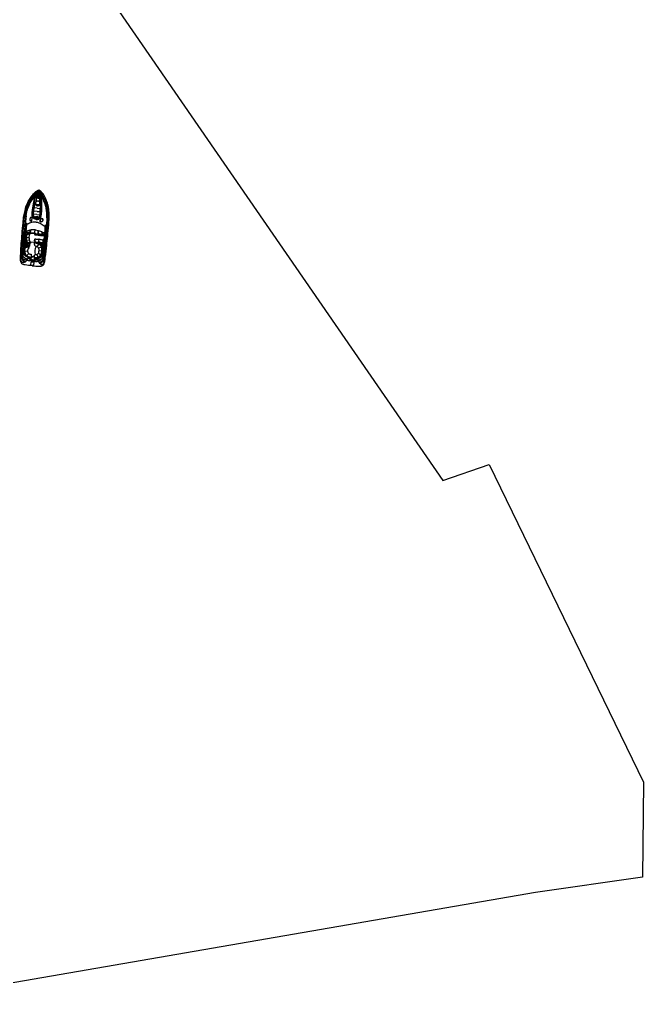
# Model space of a CAD drawing. Header units: metres. Extents: x 280204 to 282207, y 2050748 to 2054482.
# Drawn here: x 281659 to 282207, y 2050822 to 2051682 of the extents above; entities that cross this region are included whole.
import ezdxf

# ---------------------------------------------------------------- set-up
doc = ezdxf.new("R2010")
doc.units = ezdxf.units.M
doc.header["$MEASUREMENT"] = 0
doc.layers.add('village', color=3, linetype='Continuous')

msp = doc.modelspace()

# ---------------------------------------------------------------- linework, layer by layer
at = {"color": 32, "true_color": 0xcd6928}
for p, q in [((281674.48, 2051512.97), (281671.68, 2051513.23)), ((281674.73, 2051515.69), (281672.05, 2051515.93)), ((281674.48, 2051512.97), (281677.28, 2051512.72)), ((281674.73, 2051515.69), (281677.41, 2051515.45)), ((281674.24, 2051510.26), (281671.43, 2051510.51)), ((281674.24, 2051510.26), (281677.04, 2051510)), ((281668.77, 2051493.54), (281664.48, 2051493.92)), ((281668.81, 2051494.05), (281664.52, 2051494.44)), ((281664.84, 2051489.9), (281667.68, 2051489.93)), ((281665.02, 2051487.5), (281667.89, 2051488.06)), ((281673.08, 2051485.54), (281680.22, 2051484.89)), ((281673.51, 2051493.38), (281673.41, 2051492.31)), ((281673.41, 2051492.31), (281675.71, 2051492.76)), ((281673.41, 2051492.31), (281675.62, 2051492.11)), ((281676.74, 2051492.39), (281675.83, 2051492.15)), ((281676.78, 2051492.24), (281675.97, 2051492.03)), ((281676.12, 2051492.07), (281677.68, 2051491.93)), ((281676.2, 2051486.24), (281676.43, 2051488.75)), ((281677.06, 2051492.22), (281677.85, 2051491.85)), ((281677.13, 2051492.35), (281678.01, 2051491.94)), ((281678.12, 2051492.63), (281680.83, 2051491.64)), ((281678.19, 2051491.88), (281680.83, 2051491.64)), ((281663.52, 2051478.35), (281666.22, 2051477.95)), ((281674.62, 2051481.86), (281676.47, 2051484.44)), ((281675.82, 2051480.66), (281678.91, 2051482.1)), ((281676.26, 2051478.5), (281679.32, 2051478.24)), ((281663.35, 2051469), (281663.31, 2051468.93)), ((281665.37, 2051474.05), (281667.24, 2051475.89)), ((281669.18, 2051473.53), (281670.9, 2051473.38)), ((281669.18, 2051473.01), (281670.86, 2051472.86)), ((281672.14, 2051472.74), (281670.86, 2051472.86)), ((281672.18, 2051473.26), (281670.9, 2051473.38)), ((281674.33, 2051475.08), (281675.49, 2051472.2)), ((281675.69, 2051476.09), (281678.31, 2051474.31)), ((281677.55, 2051467.71), (281677.58, 2051467.64))]:
    msp.add_line(p, q, dxfattribs=at)
for points in [[(281670.16, 2051465.14, -0.01736), (281663.91, 2051465.86, -0.12634), (281661.04, 2051466.97, -0.172899), (281659.9, 2051470.91, -0.013884), (281660.08, 2051474.31, -0.008973), (281660.29, 2051479.18, -0.01509), (281660.64, 2051484.73, 0.002245), (281661.36, 2051493.29, -0.003342), (281662.2, 2051502.78, -0.016984), (281662.96, 2051509.11, -0.024546), (281663.92, 2051513.83, -0.067942), (281665.85, 2051519.7, -0.033948), (281667.88, 2051523.46, -0.022001), (281670.05, 2051526.78, -0.042872), (281672.67, 2051529.65, -0.059514), (281674.49, 2051530.98, -0.046364), (281675.5, 2051531.46, -0.104882), (281676.16, 2051531.57, -0.104882)], [(281661.02, 2051479.45, 0.006425), (281661.42, 2051484.69, 0.002217), (281662.14, 2051493.23, -0.003368), (281662.95, 2051502.79, -0.024633), (281663.6, 2051508.81, -0.015037), (281664.45, 2051512.72, -0.025439), (281665.02, 2051514.88, -0.013843), (281666.49, 2051519.28, -0.040266), (281668.51, 2051523.13, -0.016729), (281670.89, 2051526.43, -0.029739), (281673.82, 2051529.37, 0.01525), (281675.36, 2051530.56, -0.132389), (281675.68, 2051530.72, -0.028442), (281675.82, 2051530.75, -0.028442)], [(281661.1, 2051479.45, 0.006424), (281661.5, 2051484.68, 0.002217), (281662.21, 2051493.22, -0.003368), (281663.02, 2051502.79, -0.024633), (281663.67, 2051508.8, -0.015038), (281664.52, 2051512.7, -0.025461), (281665.1, 2051514.85, -0.013839), (281666.56, 2051519.25, -0.040238), (281668.58, 2051523.09, -0.016715), (281670.95, 2051526.38, -0.029693), (281673.87, 2051529.31, 0.015234), (281675.41, 2051530.5, -0.134036), (281675.7, 2051530.65, -0.024879), (281675.81, 2051530.67, -0.024879)], [(281664.59, 2051509.06, -0.031596), (281665.27, 2051512.53, -0.004928), (281665.91, 2051514.8, -0.02844), (281667.35, 2051518.63, -0.042875), (281669.32, 2051522.26, -0.035347), (281671.66, 2051525.64, -0.024093), (281674.19, 2051528.5, -0.079837), (281675.74, 2051529.85)], [(281664.67, 2051509.05, -0.031592), (281665.34, 2051512.51, -0.004926), (281665.98, 2051514.77, -0.028436), (281667.42, 2051518.6, -0.042895), (281669.38, 2051522.21, -0.035363), (281671.72, 2051525.59, -0.024111), (281674.25, 2051528.45, -0.077658), (281675.73, 2051529.75, -0.077658)], [(281664.74, 2051509.04, -0.031588), (281665.42, 2051512.49, -0.004924), (281666.06, 2051514.75, -0.028433), (281667.49, 2051518.57, -0.042917), (281669.45, 2051522.17, -0.035379), (281671.78, 2051525.55, -0.02413), (281674.31, 2051528.4, -0.075408), (281675.72, 2051529.65, -0.075408)], [(281664.9, 2051509.02, -0.031581), (281665.56, 2051512.45, -0.00492), (281666.2, 2051514.71, -0.028426), (281667.63, 2051518.51, -0.042959), (281669.58, 2051522.09, -0.035411), (281671.9, 2051525.45, -0.028829), (281674.02, 2051527.85, -0.092336), (281675.66, 2051528.94, -0.080328)], [(281670.16, 2051465.14, 0.01736), (281676.43, 2051464.73, 0.12634), (281679.46, 2051465.3, 0.172899), (281681.28, 2051468.97, 0.013884), (281681.72, 2051472.36, 0.008973), (281682.38, 2051477.18, 0.01509), (281683.03, 2051482.71, -0.002245), (281683.86, 2051491.25, 0.003342), (281684.74, 2051500.74, 0.016984), (281685.12, 2051507.11, 0.024546), (281685.03, 2051511.92, 0.067942), (281684.18, 2051518.04, 0.033948), (281682.86, 2051522.1, 0.022001), (281681.32, 2051525.76, 0.042872), (281679.26, 2051529.06, 0.059514), (281677.71, 2051530.69, 0.046364), (281676.8, 2051531.34, 0.104882), (281676.16, 2051531.57, 0.104882)], [(281683.2, 2051507.37, 0.031581), (281683.16, 2051510.86, 0.00492), (281682.94, 2051513.19, 0.028426), (281682.22, 2051517.19, 0.042959), (281680.94, 2051521.07, 0.035411), (281679.26, 2051524.78, 0.028829), (281677.6, 2051527.52, 0.092336), (281676.19, 2051528.89, 0.080328)], [(281683.43, 2051507.36, 0.031592), (281683.39, 2051510.88, 0.004926), (281683.17, 2051513.22, 0.028436), (281682.44, 2051517.24, 0.042895), (281681.16, 2051521.15, 0.035363), (281679.47, 2051524.89, 0.024111), (281677.49, 2051528.16, 0.077658), (281676.26, 2051529.7, 0.077658)], [(281683.36, 2051507.36, 0.031588), (281683.31, 2051510.87, 0.004924), (281683.09, 2051513.21, 0.028433), (281682.37, 2051517.23, 0.042917), (281681.09, 2051521.12, 0.035379), (281679.4, 2051524.86, 0.02413), (281677.42, 2051528.12, 0.075408), (281676.26, 2051529.61, 0.075408)], [(281683.51, 2051507.35, 0.031596), (281683.47, 2051510.89, 0.004928), (281683.24, 2051513.23, 0.02844), (281682.52, 2051517.26, 0.042875), (281681.23, 2051521.18, 0.035347), (281679.53, 2051524.93, 0.024093), (281677.55, 2051528.2, 0.079837), (281676.27, 2051529.8)], [(281681.64, 2051477.59, -0.006424), (281682.18, 2051482.81, -0.002217), (281683.01, 2051491.34, 0.003368), (281683.93, 2051500.9, 0.024633), (281684.37, 2051506.93, 0.015038), (281684.23, 2051510.92, 0.025461), (281684.05, 2051513.14, 0.013839), (281683.4, 2051517.73, 0.040238), (281682.1, 2051521.87, 0.016715), (281680.36, 2051525.53, 0.029693), (281678.02, 2051528.93, -0.015234), (281676.71, 2051530.39, 0.134036), (281676.46, 2051530.58, 0.024879), (281676.35, 2051530.63, 0.024879)], [(281681.71, 2051477.58, -0.006425), (281682.26, 2051482.81, -0.002217), (281683.08, 2051491.33, 0.003368), (281684, 2051500.89, 0.024633), (281684.44, 2051506.92, 0.015037), (281684.31, 2051510.92, 0.025439), (281684.13, 2051513.15, 0.013843), (281683.47, 2051517.75, 0.040266), (281682.18, 2051521.9, 0.016729), (281680.43, 2051525.57, 0.029739), (281678.07, 2051528.99, -0.01525), (281676.77, 2051530.43, 0.132389), (281676.49, 2051530.65, 0.028442), (281676.36, 2051530.7, 0.028442)], [(281673.03, 2051525.22), (281673.64, 2051525.12, 0.382221), (281674.25, 2051525.42), (281674.91, 2051527.71, 0.786544), (281674.6, 2051528.01), (281672.67, 2051526.3, 0.616464), (281673.03, 2051525.22, 3.844907)], [(281678.1, 2051524.76), (281677.48, 2051524.77, -0.382221), (281676.95, 2051525.18), (281676.7, 2051527.55, -0.786544), (281677.06, 2051527.79), (281678.65, 2051525.75, -0.616464), (281678.1, 2051524.76, -3.844907)], [(281664.59, 2051509.06), (281664.28, 2051506.82), (281663.99, 2051504.21), (281663.63, 2051499.95), (281663.1, 2051494.11), (281662.36, 2051484.73, -0.002601), (281662.02, 2051479.63, 0.004411), (281661.72, 2051475.3, 0.013009), (281661.65, 2051472.31, 0.113396), (281662.07, 2051470.67, 0.146005), (281662.79, 2051469.93, 1.595219)], [(281664.67, 2051509.05), (281664.36, 2051506.81), (281664.07, 2051504.2), (281663.71, 2051499.95), (281663.18, 2051494.1), (281662.44, 2051484.73, -0.002601), (281662.09, 2051479.63, 0.004411), (281661.79, 2051475.3, 0.013003), (281661.72, 2051472.31, 0.113337), (281662.14, 2051470.71, 0.144821), (281662.81, 2051470, 0.138987)], [(281664.74, 2051509.04), (281664.43, 2051506.8), (281664.14, 2051504.19), (281663.79, 2051499.94), (281663.26, 2051494.1), (281662.52, 2051484.72, -0.002601), (281662.17, 2051479.62, 0.00441), (281661.87, 2051475.29, 0.012997), (281661.8, 2051472.31, 0.113276), (281662.21, 2051470.74, 0.142458), (281662.84, 2051470.08, 0.142458)], [(281664.9, 2051509.02), (281664.58, 2051506.78), (281664.3, 2051504.18), (281663.94, 2051499.93), (281663.41, 2051494.08), (281662.67, 2051484.71, -0.002601), (281662.32, 2051479.61, 0.00441), (281662.02, 2051475.28, 0.002867), (281661.99, 2051474.63, 0.002867)], [(281669.3, 2051471.98), (281667.91, 2051472.1, -0.202722), (281663.34, 2051474.56, -0.178768), (281662.58, 2051476.97, 0.010028), (281662.91, 2051481.73, -0.005356), (281663.55, 2051489.58, -0.016605), (281664.23, 2051495.92, 0.018921), (281664.9, 2051502.5, -0.925873), (281665.16, 2051502.51, -0.041202), (281665.17, 2051501.33, -0.024461), (281664.83, 2051497.56, 0.012888), (281664.22, 2051490.28, -0.019359), (281663.75, 2051486.03, 0.002375), (281663.21, 2051481.12, -0.006386), (281662.95, 2051477.98, -0.013656), (281662.82, 2051476.72, -0.862706), (281662.58, 2051476.72, 0.648089)], [(281662.65, 2051476.73, -0.016488), (281662.66, 2051476.96, 0.010023), (281662.99, 2051481.73, -0.005356), (281663.63, 2051489.58, -0.016607), (281664.3, 2051495.91, 0.018921), (281664.98, 2051502.49, 0.01143), (281664.98, 2051502.5, -0.913283), (281665.08, 2051502.5, -0.041174), (281665.09, 2051501.34, -0.024478), (281664.76, 2051497.57, 0.012889), (281664.14, 2051490.28, -0.019362), (281663.67, 2051486.04, 0.002377), (281663.13, 2051481.12, -0.006391), (281662.87, 2051477.99, -0.013664), (281662.74, 2051476.73, 0.000701), (281662.74, 2051476.73, -0.819976), (281662.65, 2051476.73, -0.819976)], [(281673.63, 2051503.59, 0.096403), (281668.88, 2051502.83, 0.040538), (281665.16, 2051501.24, 1.92312)], [(281670.02, 2051504.29), (281670.32, 2051507.65, 0.483063), (281668.06, 2051506.2, 0.50024), (281670.02, 2051504.29, 0.418424)], [(281673.63, 2051503.59, -0.096403), (281678.18, 2051501.98, -0.040538), (281681.55, 2051499.75, -1.92312)], [(281677.31, 2051503.63), (281677.62, 2051506.99, -0.483063), (281679.58, 2051505.15, -0.50024), (281677.31, 2051503.63, -0.418424)], [(281683.36, 2051507.36), (281683.26, 2051505.09), (281683.08, 2051502.48), (281682.67, 2051498.23), (281682.14, 2051492.39), (281681.19, 2051483.03, 0.002601), (281680.61, 2051477.95, -0.00441), (281680.13, 2051473.64, -0.012997), (281679.66, 2051470.7, -0.113276), (281678.98, 2051469.22, -0.142458), (281678.25, 2051468.68, -0.142458)], [(281683.43, 2051507.35), (281683.34, 2051505.09), (281683.16, 2051502.48), (281682.74, 2051498.23), (281682.22, 2051492.38), (281681.26, 2051483.02, 0.002601), (281680.69, 2051477.95, -0.004411), (281680.21, 2051473.63, -0.013003), (281679.74, 2051470.68, -0.113337), (281679.05, 2051469.18, -0.144821), (281678.26, 2051468.61, -0.138987)], [(281683.51, 2051507.35), (281683.41, 2051505.09), (281683.23, 2051502.47), (281682.82, 2051498.22), (281682.29, 2051492.38), (281681.34, 2051483.02, 0.002601), (281680.77, 2051477.94, -0.004411), (281680.28, 2051473.62, -0.013009), (281679.81, 2051470.67, -0.113396), (281679.11, 2051469.13, -0.146005), (281678.27, 2051468.53, -1.595219)], [(281683.2, 2051507.36), (281683.11, 2051505.1), (281682.93, 2051502.49), (281682.52, 2051498.25), (281681.99, 2051492.4), (281681.03, 2051483.05, 0.002601), (281680.46, 2051477.97, -0.00441), (281679.98, 2051473.66, -0.002867), (281679.89, 2051473.01, -0.002867)], [(281673.02, 2051496.75, 0.033687), (281668.24, 2051496.46, 0.051879), (281664.6, 2051495.25, 1.92312)], [(281672.1, 2051471.72), (281673.62, 2051471.58, 0.202722), (281678.56, 2051473.18, 0.178768), (281679.73, 2051475.42, -0.010028), (281680.26, 2051480.16, 0.005356), (281681.04, 2051488, 0.016605), (281681.51, 2051494.36, -0.018921), (281682.03, 2051500.95, 0.925873), (281681.78, 2051501.01, 0.041202), (281681.56, 2051499.85, 0.024461), (281681.21, 2051496.07, -0.012888), (281680.51, 2051488.81, 0.019359), (281680.21, 2051484.54, -0.002375), (281679.86, 2051479.61, 0.006386), (281679.55, 2051476.48, 0.013656), (281679.45, 2051475.22, 0.862706), (281679.69, 2051475.17, -0.648089)], [(281672.38, 2051494.53), (281672.29, 2051493.57, 0.545737), (281673.44, 2051492.67, 0.282905)], [(281672.58, 2051496.74), (281672.38, 2051494.53, 0.462925), (281673.51, 2051493.38), (281675.3, 2051493.32)], [(281673.02, 2051496.75, -0.033687), (281677.66, 2051495.61, -0.051879), (281681.03, 2051493.76, -1.92312)], [(281679.62, 2051475.19, 0.016488), (281679.65, 2051475.43, -0.010023), (281680.19, 2051480.17, 0.005356), (281680.96, 2051488.01, 0.016607), (281681.44, 2051494.36, -0.018921), (281681.95, 2051500.96, -0.01143), (281681.95, 2051500.96, 0.913283), (281681.85, 2051500.99, 0.041174), (281681.64, 2051499.84, 0.024478), (281681.29, 2051496.07, -0.012889), (281680.59, 2051488.8, 0.019362), (281680.28, 2051484.54, -0.002377), (281679.94, 2051479.6, 0.006391), (281679.63, 2051476.47, 0.013664), (281679.53, 2051475.22, -0.000701), (281679.53, 2051475.22, 0.819976), (281679.62, 2051475.19, 0.819976)], [(281672.28, 2051485.57), (281669.17, 2051485.86, 0.158322), (281667.82, 2051482.61, -0.417676), (281666.97, 2051481.81), (281663.32, 2051482.14)], [(281663.67, 2051485.33), (281666.92, 2051485.04, -0.406088), (281667.93, 2051483.32)], [(281672.1, 2051471.72), (281672.11, 2051472.34), (281672.26, 2051474.18, -0.448043), (281673.21, 2051474.98, 0.025561), (281674.16, 2051475.05, 0.15676), (281675.15, 2051475.53, 0.144288), (281675.71, 2051476.13, 0.079427), (281676.18, 2051477.61, 0.054179), (281676.25, 2051479.35, 0.127294), (281675.81, 2051480.69, -0.025195), (281675.25, 2051481.46, 0.112656), (281674.62, 2051481.86, 0.061652), (281673.71, 2051482.09, -0.222278), (281673.04, 2051482.46, -0.049109), (281672.61, 2051483.06, -0.09997), (281672.31, 2051483.79, -0.045992), (281672.26, 2051484.96), (281672.28, 2051485.57)], [(281672.41, 2051486.33, -0.164009), (281672.4, 2051488.56, -0.407559), (281673.15, 2051488.8, 0.20466), (281676.04, 2051488.66, -0.28657), (281676.8, 2051488.62, 0.198759), (281679.75, 2051488.15, -0.45148), (281680.47, 2051487.95, -1.463971)], [(281672.28, 2051485.57, -0.291269), (281672.42, 2051486.34, -0.299867), (281672.93, 2051486.36, 0.273478), (281675.81, 2051486.15, -0.28657), (281676.57, 2051486.11, 0.198759), (281679.53, 2051485.64, -0.45148), (281680.24, 2051485.43, -1.463971)], [(281672.29, 2051493.57), (281672.26, 2051493.22, 0.516839), (281673.41, 2051492.31, 0.282905)], [(281661.02, 2051479.45, -0.002942), (281660.73, 2051475.65, 0.002013), (281660.56, 2051473.22, 0.130442), (281660.84, 2051471.46, 0.261246), (281662.7, 2051469.55, 0.209197)], [(281661.1, 2051479.45, -0.002941), (281660.81, 2051475.64, 0.002014), (281660.64, 2051473.22, 0.130992), (281660.91, 2051471.49, 0.261832), (281662.72, 2051469.63, 0.261832)], [(281666.11, 2051471.07, -0.043334), (281664.41, 2051471.67, -0.18333), (281662.26, 2051473.65, -0.123985), (281661.97, 2051475.78, 0.015377), (281662, 2051477.3)], [(281681.64, 2051477.59, 0.002941), (281681.24, 2051473.79, -0.002014), (281680.97, 2051471.38, -0.130992), (281680.39, 2051469.72, -0.261832), (281678.28, 2051468.22, -0.261832)], [(281681.71, 2051477.58, 0.002942), (281681.31, 2051473.79, -0.002013), (281681.04, 2051471.37, -0.130442), (281680.46, 2051469.69, -0.261246), (281678.28, 2051468.15, -0.209197)], [(281662.88, 2051467.65, -0.164393), (281661.7, 2051467.91, -0.188684), (281660.44, 2051469.34, -0.10758), (281659.97, 2051472.81)], [(281666.09, 2051470.99, -0.043195), (281664.38, 2051471.6, -0.183415), (281662.19, 2051473.62, -0.094511), (281661.87, 2051475.26)], [(281675.2, 2051470.25, 0.043334), (281676.98, 2051470.54, 0.18333), (281679.45, 2051472.1, 0.123985), (281680.12, 2051474.14, -0.015377), (281680.36, 2051475.64)], [(281675.21, 2051470.17, 0.043195), (281677, 2051470.46, 0.183415), (281679.51, 2051472.05, 0.094511), (281680.13, 2051473.61)], [(281677.77, 2051466.31, 0.164393), (281678.98, 2051466.35, 0.188684), (281680.47, 2051467.53, 0.10758), (281681.55, 2051470.86)]]:
    msp.add_lwpolyline(points, format="xyb", dxfattribs=at)
for points in [[(281675.45, 2051526.7), (281675.88, 2051531.37)], [(281675.88, 2051531.37), (281675.45, 2051526.66)], [(281676.41, 2051531.32), (281675.99, 2051526.62)], [(281675.99, 2051526.65), (281676.41, 2051531.32)], [(281663.12, 2051505), (281662.98, 2051505.01), (281662.85, 2051503.55), (281663, 2051503.54)], [(281663.07, 2051503.53), (281663.17, 2051503.53), (281663.3, 2051504.98), (281663.19, 2051504.99)], [(281684.01, 2051501.64), (281683.91, 2051501.65), (281684.05, 2051503.11), (281684.16, 2051503.1)], [(281684.23, 2051503.09), (281684.37, 2051503.08), (281684.23, 2051501.62), (281684.09, 2051501.63)], [(281664.78, 2051495.33), (281664.74, 2051494.93), (281668.31, 2051494.61), (281668.48, 2051496.49)], [(281672.26, 2051493.22), (281668.77, 2051493.54), (281669.04, 2051496.56)], [(281672.31, 2051493.73), (281668.81, 2051494.05)], [(281661.48, 2051485.36), (281661.38, 2051485.37), (281661.26, 2051483.98), (281661.38, 2051483.97)], [(281661.45, 2051483.96), (281661.53, 2051483.95), (281661.66, 2051485.34), (281661.56, 2051485.35)], [(281678.81, 2051493.03), (281680.94, 2051492.81)], [(281682.1, 2051482.09), (281682.02, 2051482.1), (281682.14, 2051483.49), (281682.24, 2051483.48)], [(281682.32, 2051483.48), (281682.42, 2051483.47), (281682.29, 2051482.07), (281682.17, 2051482.08)], [(281660.69, 2051475.12), (281660.56, 2051475.14), (281660.43, 2051473.73), (281660.6, 2051473.71)], [(281660.67, 2051473.71), (281660.73, 2051473.7), (281660.85, 2051475.11), (281660.77, 2051475.12)], [(281681.02, 2051471.87), (281680.97, 2051471.87), (281681.1, 2051473.28), (281681.18, 2051473.27)], [(281681.26, 2051473.26), (281681.39, 2051473.25), (281681.27, 2051471.84), (281681.1, 2051471.86)]]:
    msp.add_lwpolyline(points, dxfattribs=at)
for points in [[(281673.06, 2051525.4), (281673.69, 2051525.3, 0.383069), (281674.06, 2051525.48), (281674.74, 2051527.8, 0.853636), (281674.72, 2051527.85), (281672.81, 2051526.16, 0.613527)], [(281678.11, 2051524.95), (281677.48, 2051524.96, -0.383069), (281677.14, 2051525.2), (281676.89, 2051527.6, -0.853636), (281676.92, 2051527.65), (281678.5, 2051525.64, -0.613527)], [(281669.88, 2051504.42), (281670.16, 2051507.54, 0.460147), (281668.21, 2051506.18, 0.47706)], [(281677.48, 2051503.74), (281677.76, 2051506.85, -0.460147), (281679.43, 2051505.16, -0.47706)], [(281677.39, 2051484.98, 0.917705), (281677.33, 2051484.19, -0.209704), (281679.03, 2051482.21, 0.850912), (281679.71, 2051482.26), (281679.88, 2051484.09, 0.435659), (281679.41, 2051484.68)]]:
    msp.add_lwpolyline(points, format="xyb", close=True, dxfattribs=at)
for points in [[(281665.02, 2051483.37), (281664.45, 2051482.3), (281665.67, 2051482.34)], [(281665.08, 2051483.97), (281664.71, 2051485.13), (281665.9, 2051484.87)], [(281668.18, 2051469.54), (281668.67, 2051471.28), (281666.33, 2051471.74), (281665.78, 2051470)], [(281668.12, 2051469.63), (281668.57, 2051471.22), (281666.38, 2051471.65), (281665.87, 2051470.06)], [(281668.99, 2051465.6), (281669.26, 2051468.69), (281671.67, 2051468.47), (281671.39, 2051465.38)], [(281672.89, 2051469.12), (281672.72, 2051470.91), (281675.11, 2051470.95), (281675.34, 2051469.14)], [(281672.96, 2051469.2), (281672.81, 2051470.83), (281675.04, 2051470.87), (281675.25, 2051469.21)]]:
    msp.add_lwpolyline(points, close=True, dxfattribs=at)
for centre, radius in [((281673.79, 2051529.84), 0.313), ((281674.75, 2051530.63), 0.349), ((281677.38, 2051530.39), 0.349), ((281678.18, 2051529.45), 0.313), ((281675.15, 2051520.37), 1.9), ((281675.15, 2051520.37), 1.9), ((281675.15, 2051520.37), 1.74), ((281675.15, 2051520.37), 1.74), ((281675.55, 2051525.57), 0.771), ((281675.7, 2051525.56), 0.771), ((281673.39, 2051506.74), 0.305), ((281674.44, 2051506.65), 0.305), ((281665.6, 2051483.62), 0.163), ((281677.44, 2051484.58), 0.304), ((281678.59, 2051483.64), 0.197), ((281679.32, 2051484.2), 0.304), ((281679.37, 2051482.45), 0.304), ((281663.92, 2051469.93), 1.09), ((281663.92, 2051469.93), 1.01), ((281677.16, 2051468.73), 1.09), ((281677.16, 2051468.73), 1.01)]:
    msp.add_circle(centre, radius, dxfattribs=at)
for centre, radius, start, end in [((281676.11, 2051530.98), 0.456, 48.74084, 120.92612), ((281676.11, 2051530.98), 0.456, 48.74084, 120.92612), ((281670.72, 2051526.12), 0.237, 65.06391, 220.20596), ((281670.72, 2051526.12), 0.237, 238.84372, 46.42614), ((281693.27, 2051518.17), 20.14, 158.16086, 173.23167), ((281675.55, 2051525.57), 1.13, 94.71745, 67.16701), ((281675.7, 2051525.56), 1.13, 102.49995, 74.94951), ((281656.94, 2051521.45), 20.14, 356.43529, 11.5061), ((281680.54, 2051525.23), 0.237, 123.24082, 290.82324), ((281680.54, 2051525.23), 0.237, 309.461, 104.60305), ((281666.25, 2051518.55), 0.237, 76.44933, 244.545), ((281666.25, 2051518.55), 0.237, 263.18006, 57.81427), ((281672.81, 2051519.1), 0.202, 24.02809, 170.49583), ((281675.06, 2051520.14), 2.28, 204.77271, 266.57383), ((281675.2, 2051520.13), 2.28, 263.09313, 324.89425), ((281677.23, 2051518.7), 0.202, 359.17113, 145.63887), ((281683.58, 2051516.98), 0.237, 111.85269, 266.4869), ((281683.58, 2051516.98), 0.237, 285.12196, 93.21763), ((281663.56, 2051508.42), 0.237, 86.15304, 256.55963), ((281663.56, 2051508.42), 0.237, 275.21852, 67.49415), ((281673.46, 2051505.26), 2.15, 76.12194, 127.32906), ((281673.46, 2051505.26), 2.3, 76.12194, 123.87169), ((281673.5, 2051505.37), 2.89, 79.107, 115.70934), ((281674.11, 2051505.2), 2.3, 45.79527, 93.54502), ((281674.11, 2051505.2), 2.15, 42.3379, 93.54502), ((281674.08, 2051505.32), 2.89, 53.95762, 90.55996), ((281684.41, 2051506.54), 0.237, 102.17281, 254.44844), ((281684.41, 2051506.54), 0.237, 273.10733, 83.51392), ((281662.82, 2051501.16), 0.237, 89.86358, 259.9627), ((281662.82, 2051501.16), 0.237, 278.62287, 71.2034), ((281683.84, 2051499.26), 0.237, 98.46355, 251.04408), ((281683.84, 2051499.26), 0.237, 269.70426, 79.80338), ((281674.89, 2051487.26), 2.24, 138.0335, 202.23766), ((281677.31, 2051496.25), 3.55, 235.45845, 248.80947), ((281677.31, 2051496.25), 3.55, 254.78259, 259.0225), ((281677.87, 2051492.87), 1.24, 180.436, 206.42886), ((281677.87, 2051492.87), 1.24, 170.94892, 171.21823), ((281676.99, 2051492.96), 0.347, 5.63578, 163.98134), ((281676.93, 2051492.3), 0.166, 174.83348, 354.83348), ((281676.1, 2051493.03), 1.24, 323.2381, 350.87818), ((281677.31, 2051496.25), 3.55, 269.73597, 276.07529), ((281676.1, 2051493.03), 1.24, 358.44873, 358.71804), ((281677.31, 2051496.25), 3.55, 280.26768, 295.02348), ((281677.67, 2051487.01), 2.24, 321.45793, 29.60542), ((281683.14, 2051492.15), 0.237, 96.05548, 252.30461), ((281683.14, 2051492.15), 0.237, 270.92881, 77.43128), ((281661.49, 2051483.99), 3.12, 322.30204, 24.18951), ((281683.77, 2051477.52), 11.17, 155.733, 193.20558), ((281666.16, 2051468.92), 3.52, 160.82915, 201.16476), ((281666.34, 2051468.28), 3.52, 166.95886, 190.19139), ((281663.92, 2051469.93), 1.32, 220.60607, 5.50767), ((281663.92, 2051469.93), 1.17, 238.55778, 5.50767), ((281677.16, 2051468.73), 1.32, 164.15929, 309.06089), ((281677.16, 2051468.73), 1.17, 164.15929, 291.10918), ((281674.77, 2051468.14), 3.52, 328.5022, 8.83781), ((281674.48, 2051467.54), 3.52, 339.47557, 2.7081)]:
    msp.add_arc(centre, radius, start, end, dxfattribs=at)
for start_param, end_param in [(0.830012, 1.576846), (4.712389, 5.232342)]:
    msp.add_ellipse((281677.06, 2051493.19), major_axis=(0.37, 4.13), ratio=0.425319, start_param=start_param, end_param=end_param, dxfattribs=at)
for centre, major_axis, ratio in [((281676.93, 2051492.3), (1.4, -0.13), 0.533092), ((281666.67, 2051483.55), (0.15, 1.08), 0.758117)]:
    msp.add_ellipse(centre, major_axis=major_axis, ratio=ratio, dxfattribs=at)
for points, knots in [([(281673.84, 2051505.89), (281672.54, 2051506.11), (281671.21, 2051506.71), (281670.12, 2051509.18), (281670.09, 2051510.58), (281670.33, 2051514.51), (281670.96, 2051516.98), (281671.78, 2051521.49), (281672.21, 2051523.41), (281672.68, 2051525.39)], [0, 0, 0, 0, 0.0462196, 0.0462196, 0.0924392, 0.0924392, 0.1947325, 0.1947325, 0.2709084, 0.2709084, 0.2709084, 0.2709084]), ([(281673.85, 2051505.96), (281672.52, 2051506.2), (281671.19, 2051506.84), (281670.15, 2051509.4), (281670.16, 2051510.83), (281670.46, 2051514.78), (281671.08, 2051517.26), (281671.89, 2051521.66), (281672.3, 2051523.46), (281672.74, 2051525.34)], [0, 0, 0, 0, 0.0480884, 0.0480884, 0.0961768, 0.0961768, 0.1985377, 0.1985377, 0.2704106, 0.2704106, 0.2704106, 0.2704106]), ([(281673.89, 2051506.19), (281672.53, 2051506.43), (281671.27, 2051507.11), (281670.34, 2051509.73), (281670.4, 2051511.19), (281670.77, 2051515.19), (281671.38, 2051517.74), (281672.21, 2051522), (281672.58, 2051523.62), (281672.95, 2051525.23)], [0, 0, 0, 0, 0.0508337, 0.0508337, 0.1016674, 0.1016674, 0.2060328, 0.2060328, 0.2709084, 0.2709084, 0.2709084, 0.2709084]), ([(281672.16, 2051506.96), (281671.9, 2051507.11), (281670.91, 2051507.86), (281670.23, 2051511.09), (281671.17, 2051515.55), (281671.94, 2051520.56), (281672.71, 2051523.86), (281673.03, 2051525.22)], [0.0234044, 0.0234044, 0.0234044, 0.0234044, 0.0350942, 0.0739111, 0.138251, 0.2165713, 0.2709084, 0.2709084, 0.2709084, 0.2709084]), ([(281672.18, 2051507.16), (281671.72, 2051507.46), (281671.35, 2051507.82), (281670.66, 2051509.38), (281670.62, 2051510.76), (281670.8, 2051513.16), (281671.05, 2051514.32), (281671.7, 2051517.89), (281672.08, 2051520.3), (281672.79, 2051523.51), (281672.98, 2051524.34), (281673.18, 2051525.18)], [0.0248254, 0.0248254, 0.0248254, 0.0248254, 0.0474598, 0.0474598, 0.0949196, 0.0949196, 0.1423794, 0.1423794, 0.237299, 0.237299, 0.2709084, 0.2709084, 0.2709084, 0.2709084]), ([(281673.84, 2051505.89), (281675.16, 2051505.88), (281676.58, 2051506.22), (281678.09, 2051508.46), (281678.38, 2051509.83), (281678.84, 2051513.74), (281678.66, 2051516.28), (281678.67, 2051520.87), (281678.59, 2051522.83), (281678.48, 2051524.87)], [0, 0, 0, 0, 0.0462196, 0.0462196, 0.0924392, 0.0924392, 0.1947325, 0.1947325, 0.2709084, 0.2709084, 0.2709084, 0.2709084]), ([(281673.84, 2051505.96), (281675.2, 2051505.95), (281676.62, 2051506.35), (281678.1, 2051508.68), (281678.35, 2051510.09), (281678.76, 2051514.03), (281678.6, 2051516.58), (281678.59, 2051521.05), (281678.51, 2051522.9), (281678.41, 2051524.82)], [0, 0, 0, 0, 0.0480884, 0.0480884, 0.0961768, 0.0961768, 0.1985377, 0.1985377, 0.2704106, 0.2704106, 0.2704106, 0.2704106]), ([(281673.84, 2051506.19), (281675.23, 2051506.18), (281676.59, 2051506.63), (281677.98, 2051509.04), (281678.18, 2051510.49), (281678.53, 2051514.49), (281678.38, 2051517.11), (281678.34, 2051521.44), (281678.27, 2051523.11), (281678.19, 2051524.76)], [0, 0, 0, 0, 0.0508337, 0.0508337, 0.1016674, 0.1016674, 0.2060328, 0.2060328, 0.2709084, 0.2709084, 0.2709084, 0.2709084]), ([(281675.69, 2051506.64), (281675.97, 2051506.74), (281677.07, 2051507.3), (281678.33, 2051510.36), (281678.21, 2051514.91), (281678.35, 2051519.98), (281678.18, 2051523.37), (281678.11, 2051524.76)], [0.0234044, 0.0234044, 0.0234044, 0.0234044, 0.0350942, 0.0739111, 0.138251, 0.2165713, 0.2709084, 0.2709084, 0.2709084, 0.2709084]), ([(281675.71, 2051506.85), (281676.21, 2051507.05), (281676.64, 2051507.35), (281677.6, 2051508.76), (281677.88, 2051510.1), (281678.14, 2051512.5), (281678.1, 2051513.69), (281678.1, 2051517.31), (281678.16, 2051519.75), (281678.04, 2051523.03), (281678, 2051523.89), (281677.96, 2051524.75)], [0.0248254, 0.0248254, 0.0248254, 0.0248254, 0.0474598, 0.0474598, 0.0949196, 0.0949196, 0.1423794, 0.1423794, 0.237299, 0.237299, 0.2709084, 0.2709084, 0.2709084, 0.2709084]), ([(281672.25, 2051507.98), (281671, 2051508.97), (281671.52, 2051511.4), (281671.72, 2051513.85), (281672.23, 2051517.04), (281672.61, 2051519.14)], [0.0313661, 0.0313661, 0.0313661, 0.0313661, 0.1084744, 0.1084744, 0.1920729, 0.1920729, 0.1920729, 0.1920729]), ([(281675.78, 2051507.66), (281677.19, 2051508.41), (281677.11, 2051510.89), (281677.36, 2051513.34), (281677.43, 2051516.57), (281677.43, 2051518.71)], [0.0313661, 0.0313661, 0.0313661, 0.0313661, 0.1084744, 0.1084744, 0.1920729, 0.1920729, 0.1920729, 0.1920729]), ([(281678.18, 2051492.19), (281678.19, 2051492.35), (281678.02, 2051492.58), (281676.94, 2051493.03), (281675.81, 2051492.79), (281675.58, 2051492.18), (281676.35, 2051491.66), (281677.77, 2051491.72), (281678.16, 2051491.98), (281678.18, 2051492.19)], [0, 0, 0, 0, 1.031451, 1.031451, 2.992455, 2.992455, 4.95346, 4.95346, 6.283185, 6.283185, 6.283185, 6.283185]), ([(281666.79, 2051484.47), (281666.44, 2051484.52), (281666, 2051484.03), (281665.99, 2051482.91), (281666.39, 2051482.53), (281667.13, 2051482.76), (281667.44, 2051483.44), (281667.22, 2051484.24), (281667.01, 2051484.44), (281666.79, 2051484.47)], [0, 0, 0, 0, 1.743273, 1.743273, 3.486547, 3.486547, 5.22982, 5.22982, 6.283185, 6.283185, 6.283185, 6.283185]), ([(281672.11, 2051472.34), (281673.86, 2051472.31), (281675.47, 2051472.63), (281677.98, 2051474.46), (281678.54, 2051475.97), (281678.79, 2051479.38), (281678.93, 2051481.16), (281677.14, 2051483.53), (281675.54, 2051484.48), (281673.43, 2051484.91), (281672.87, 2051484.94), (281672.26, 2051484.96)], [0, 0, 0, 0, 0.0684102, 0.0684102, 0.1368204, 0.1368204, 0.2052306, 0.2052306, 0.2736407, 0.2736407, 0.2974604, 0.2974604, 0.2974604, 0.2974604]), ([(281670.64, 2051470.44), (281670.42, 2051470.46), (281670.06, 2051470.5), (281669.54, 2051470.66), (281669.12, 2051470.9), (281668.83, 2051470.81), (281668.72, 2051470.77)], [0, 0, 0, 0, 0.00840925, 0.01405459, 0.02148076, 0.02583256, 0.02583256, 0.02583256, 0.02583256]), ([(281670.64, 2051470.44), (281670.85, 2051470.42), (281671.21, 2051470.39), (281671.75, 2051470.46), (281672.21, 2051470.62), (281672.48, 2051470.48), (281672.58, 2051470.42)], [0, 0, 0, 0, 0.00840925, 0.01405459, 0.02148076, 0.02583256, 0.02583256, 0.02583256, 0.02583256])]:
    msp.add_open_spline(points, degree=3, knots=knots, dxfattribs=at)
for points in [[(281675.3, 2051496.28), (281675.09, 2051495.41), (281675, 2051494.4), (281675.15, 2051493.34)], [(281679.34, 2051494.8), (281679.29, 2051494.22), (281679.18, 2051493.61), (281678.97, 2051492.99)]]:
    msp.add_open_spline(points, degree=3, dxfattribs=at)
for points in [[(281667.53, 2051493.01), (281667.83, 2051493), (281668.2, 2051493.05), (281668.21, 2051493.4), (281667.61, 2051493.53), (281666.41, 2051493.35), (281665.18, 2051492.54), (281664.47, 2051491.1), (281664.17, 2051489.66), (281664.25, 2051487.9), (281664.87, 2051486.3), (281665.69, 2051485.56), (281667.06, 2051485.13), (281667.69, 2051485.11), (281667.95, 2051485.25), (281667.85, 2051485.56), (281667.53, 2051485.62), (281666.42, 2051485.86), (281665.7, 2051486.32), (281665.19, 2051487.07), (281664.92, 2051487.91), (281664.82, 2051489.01), (281664.86, 2051490.05), (281665.11, 2051490.99), (281665.52, 2051491.91), (281666.26, 2051492.57), (281667.19, 2051492.97), (281667.53, 2051493.01)], [(281667.94, 2051485.44), (281668.2, 2051485.73), (281668.33, 2051486.13), (281668.15, 2051486.87), (281667.99, 2051487.45), (281667.84, 2051488.4), (281667.69, 2051489.85), (281667.69, 2051490.61), (281667.73, 2051491.4), (281667.83, 2051492.01), (281667.98, 2051492.55), (281668.02, 2051492.99)], [(281672.1, 2051471.72), (281673.85, 2051471.78), (281675.82, 2051472.34), (281677.27, 2051473.19), (281678.54, 2051474.69), (281679.1, 2051476.24), (281679.33, 2051478.48), (281679.32, 2051480.85), (281678.6, 2051482.61), (281677.07, 2051484.04), (281675.52, 2051484.94), (281673.68, 2051485.48), (281672.28, 2051485.57)], [(281666.98, 2051481.31), (281667.23, 2051481.01), (281667.12, 2051480.48), (281666.69, 2051479.93), (281666.37, 2051479.26), (281666.21, 2051478.19), (281666.32, 2051477.42), (281666.8, 2051476.49), (281667.27, 2051475.87), (281668.13, 2051475.47), (281668.77, 2051475.39), (281669.2, 2051475.29), (281669.33, 2051474.96), (281669.28, 2051474.22), (281669.2, 2051472.8), (281669.18, 2051472.09), (281668.39, 2051472.11), (281666.94, 2051472.47), (281665.9, 2051472.98), (281664.83, 2051473.74), (281663.96, 2051474.81), (281663.44, 2051475.91), (281663.14, 2051477.02), (281663, 2051478.16), (281663.09, 2051479.36), (281663.42, 2051480.53), (281663.81, 2051481.1), (281664.33, 2051481.56), (281665.27, 2051481.93), (281665.88, 2051481.91), (281666.62, 2051481.84), (281667.03, 2051481.68), (281666.98, 2051481.31), (281666.61, 2051481.29), (281665.81, 2051481.39), (281665.11, 2051481.34), (281664.44, 2051481.01), (281663.98, 2051480.54), (281663.7, 2051479.82), (281663.52, 2051478.42), (281663.66, 2051477.24), (281663.94, 2051476.17), (281664.31, 2051475.29), (281664.69, 2051474.73), (281665.28, 2051474.12), (281666.11, 2051473.54), (281666.79, 2051473.22), (281667.61, 2051472.97), (281668.29, 2051472.82), (281668.79, 2051472.74), (281669.15, 2051472.66), (281669.24, 2051472.45)], [(281664.82, 2051468.97), (281664.45, 2051468.63), (281663.65, 2051468.33), (281663.19, 2051468.23), (281662.95, 2051467.94), (281662.88, 2051467.65)], [(281670.53, 2051469.29), (281669.89, 2051469.38), (281669.48, 2051469.51), (281668.94, 2051469.7), (281668.47, 2051469.56), (281667.44, 2051469.44), (281666.39, 2051469.7), (281665.86, 2051469.97), (281665.51, 2051470.06), (281665, 2051470.03)], [(281669.3, 2051471.98), (281669.02, 2051471.48), (281668.74, 2051470.81), (281668.37, 2051469.53)], [(281670.53, 2051469.29), (281671.18, 2051469.27), (281671.61, 2051469.32), (281672.17, 2051469.4), (281672.61, 2051469.19), (281673.6, 2051468.88), (281674.68, 2051468.95), (281675.25, 2051469.13), (281675.61, 2051469.15), (281676.11, 2051469.03)], [(281672.1, 2051471.72), (281672.41, 2051471.18), (281672.57, 2051470.46), (281672.7, 2051469.14)], [(281676.1, 2051467.95), (281676.4, 2051467.55), (281677.13, 2051467.11), (281677.57, 2051466.93), (281677.75, 2051466.61), (281677.77, 2051466.31)]]:
    msp.add_spline(points, degree=3, dxfattribs=at)
at = {"layer": 'village', "color": 3}
for p, q in [((281734.29, 2051706.74), (282031.16, 2051276.29)), ((282031.16, 2051276.29), (282071.69, 2051290.37)), ((282071.69, 2051290.37), (282207.36, 2051011.07)), ((282207.36, 2051011.07), (282206.63, 2050927.53)), ((282206.63, 2050927.53), (282112.61, 2050914.16)), ((282112.61, 2050914.16), (281579.37, 2050821.93))]:
    msp.add_line(p, q, dxfattribs=at)

doc.saveas('drawing.dxf')
